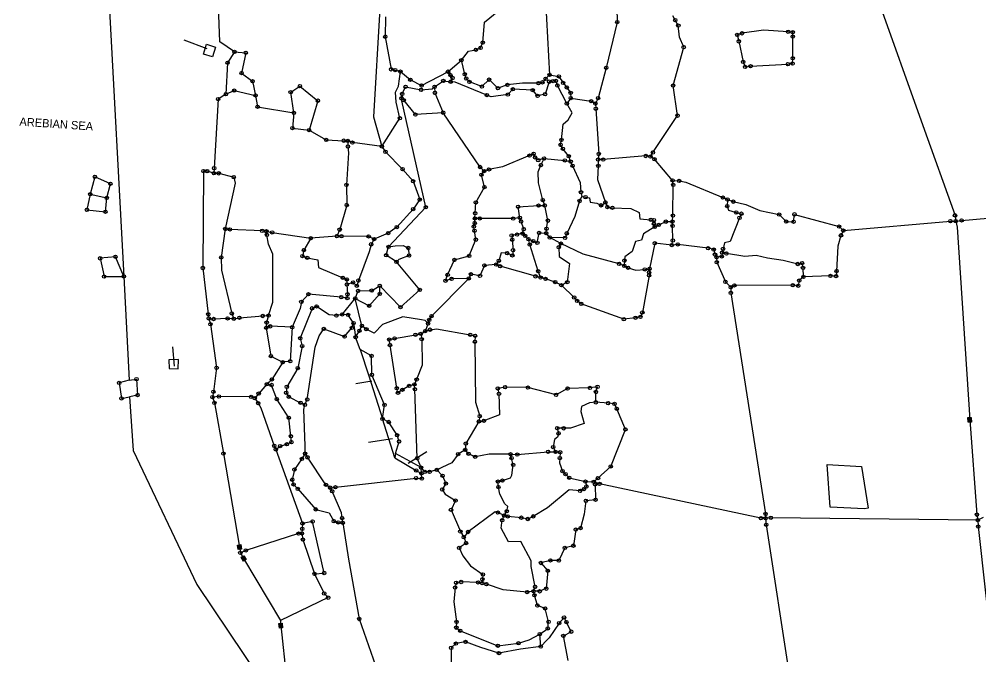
# Model space of a CAD drawing. Header units: metres. Extents: x 260291 to 263275, y 2164777 to 2168005.
# Drawn here: x 260291 to 261724, y 2165264 to 2166214 of the extents above; entities that cross this region are included whole.
import ezdxf

# ---------------------------------------------------------------- set-up
doc = ezdxf.new("R2010")
doc.units = ezdxf.units.M
for name, color, linetype in [('POLY_PARCEL', 6, 'Continuous'), ('SYM_STONE', 1, 'Continuous'), ('TEXT_MAPOUT', 7, 'Continuous'), ('V_BOUND_LINE', 7, 'Continuous')]:
    doc.layers.add(name, color=color, linetype=linetype)
doc.dimstyles.get("Standard").update_dxf_attribs({"dimtxt": 0.18, "dimasz": 0.18, "dimexe": 0.18, "dimexo": 0.0625, "dimgap": 0.09, "dimtad": 0, "dimtih": 1, "dimtoh": 1, "dimdec": 4, "dimzin": 0, "dimdsep": 46, "dimtxsty": 'Standard', "dimcen": 0.09, "dimadec": 0, "dimazin": 0, "dimtfac": 1, "dimtdec": 4, "dimtofl": 0, "dimtmove": 0, "dimatfit": 3, "dimfxl": 1, "dimtolj": 1, "dimtzin": 0, "dimarcsym": 0})

msp = doc.modelspace()

# ---------------------------------------------------------------- hatches: boundary and pattern name
for points in [[(261705.2, 2165613.5), (261710, 2165613.8), (261709.5, 2165620.7), (261704.7, 2165620.3)], [(260617.4, 2165423.8), (260622.1, 2165424.5), (260621.1, 2165431.3), (260616.4, 2165430.6)], [(260625.1, 2165406.4), (260629.2, 2165408.8), (260625.6, 2165414.7), (260621.6, 2165412.3)], [(260678.7, 2165306.9), (260683.4, 2165307.4), (260682.7, 2165314.2), (260678, 2165313.7)]]:
    msp.add_hatch(color=256).paths.add_polyline_path(points)

# ---------------------------------------------------------------- linework, layer by layer
for points in [[(261709.5, 2165620.7), (261710, 2165613.8), (261705.2, 2165613.5), (261704.7, 2165620.3)], [(260621.1, 2165431.3), (260622.1, 2165424.5), (260617.4, 2165423.8), (260616.4, 2165430.6)], [(260625.6, 2165414.7), (260629.2, 2165408.8), (260625.1, 2165406.4), (260621.6, 2165412.3)], [(260682.7, 2165314.2), (260683.4, 2165307.4), (260678.7, 2165306.9), (260678, 2165313.7)]]:
    msp.add_lwpolyline(points, close=True)
at = {"layer": 'POLY_PARCEL'}
for p, q in [((260589.8, 2166179.9), (260585, 2166316.9)), ((261075, 2166242.8), (261081.3, 2166130.7)), ((261568.8, 2166247.7), (261637.6, 2166055.3)), ((260828.3, 2166229.1), (260818.8, 2166068.4)), ((260984.5, 2166209.5), (261018.9, 2166237.7)), ((261181.7, 2166230.5), (261182.2, 2166209.5)), ((260836.7, 2166217.3), (260836.4, 2166187.7)), ((261268.6, 2166212.3), (261265.1, 2166218.6)), ((260981.7, 2166178.9), (260984.5, 2166209.5)), ((261182.2, 2166209.5), (261165.8, 2166141.5)), ((261273.1, 2166204.2), (261268.6, 2166212.3)), ((261274.8, 2166187.2), (261273.1, 2166204.2)), ((260836.4, 2166187.7), (260845.1, 2166139.1)), ((261281.1, 2166172.1), (261274.8, 2166187.2)), ((261368.1, 2166192.7), (261360.9, 2166190.3)), ((261360.9, 2166190.3), (261363.3, 2166180.8)), ((261399.8, 2166197.5), (261368.1, 2166192.7)), ((261436.8, 2166195.1), (261399.8, 2166197.5)), ((261443.7, 2166194.3), (261436.8, 2166195.1)), ((261443.6, 2166187.8), (261443.7, 2166194.3)), ((261443.6, 2166155.6), (261443.6, 2166187.8)), ((260565.8, 2166161.6), (260569.9, 2166176.5)), ((260569.9, 2166176.5), (260583.6, 2166172.2)), ((260583.6, 2166172.2), (260579.1, 2166157.7)), ((260611.8, 2166165), (260589.8, 2166179.9)), ((260971.5, 2166168.3), (260978.5, 2166171.1)), ((260978.5, 2166171.1), (260981.7, 2166178.9)), ((261265.3, 2166114.8), (261281.1, 2166172.1)), ((261363.3, 2166180.8), (261369.7, 2166150.1)), ((260579.1, 2166157.7), (260565.8, 2166161.6)), ((260611.8, 2166165), (260601.5, 2166148.9)), ((260611.8, 2166165), (260628.6, 2166163.8)), ((260628.6, 2166163.8), (260622.3, 2166133.5)), ((260949.8, 2166152.6), (260960.6, 2166165.9)), ((260960.6, 2166165.9), (260971.5, 2166168.3)), ((260601.5, 2166148.9), (260599, 2166102.1)), ((260929.9, 2166135.6), (260949.8, 2166152.6)), ((260954.9, 2166131.8), (260949.8, 2166152.6)), ((261369.7, 2166150.1), (261372.6, 2166142.6)), ((261372.6, 2166142.6), (261380.9, 2166143.6)), ((261380.9, 2166143.6), (261436.5, 2166146.8)), ((261436.5, 2166146.8), (261443.4, 2166147.6)), ((261443.4, 2166147.6), (261443.6, 2166155.6)), ((260622.3, 2166133.5), (260638.8, 2166121.3)), ((260845.1, 2166139.1), (260851.3, 2166137.9)), ((260851.3, 2166137.9), (260858.9, 2166135.8)), ((260856.4, 2166113.8), (260858.9, 2166135.8)), ((260858.9, 2166135.8), (260873.8, 2166123.6)), ((260890.6, 2166115), (260929.9, 2166135.6)), ((260933.5, 2166130.6), (260929.9, 2166135.6)), ((260936.7, 2166126.2), (260933.5, 2166130.6)), ((260957.1, 2166125.4), (260954.9, 2166131.8)), ((261081.3, 2166130.7), (261075.3, 2166124.9)), ((261081.3, 2166130.7), (261095.2, 2166128.5)), ((261095.2, 2166128.5), (261101.4, 2166118.8)), ((261165.8, 2166141.5), (261153.6, 2166096.2)), ((260638.8, 2166121.3), (260643.2, 2166100.2)), ((260695.5, 2166104.9), (260709.3, 2166114)), ((260709.3, 2166114), (260736.1, 2166092.4)), ((260851.6, 2166104.9), (260856.4, 2166113.8)), ((260873.8, 2166123.6), (260890.6, 2166115)), ((260910, 2166113), (260923, 2166121.9)), ((260923, 2166121.9), (260933.9, 2166120.7)), ((260933.9, 2166120.7), (260936.7, 2166126.2)), ((260940.8, 2166119.8), (260933.9, 2166120.7)), ((260987.9, 2166100.8), (260940.8, 2166119.8)), ((260961.9, 2166120.4), (260957.1, 2166125.4)), ((260980.4, 2166113.4), (260961.9, 2166120.4)), ((260991.2, 2166123.7), (260980.4, 2166113.4)), ((261004.4, 2166110.9), (260991.2, 2166123.7)), ((261018.4, 2166115.9), (261004.4, 2166110.9)), ((261040.8, 2166118.4), (261018.4, 2166115.9)), ((261064.6, 2166118.5), (261040.8, 2166118.4)), ((261070.5, 2166119.7), (261064.6, 2166118.5)), ((261075.3, 2166124.9), (261070.5, 2166119.7)), ((261080.7, 2166120.7), (261074.5, 2166102.1)), ((261086.6, 2166121.6), (261080.7, 2166120.7)), ((261090.8, 2166121.8), (261086.6, 2166121.6)), ((261093, 2166115), (261090.8, 2166121.8)), ((261107, 2166088), (261093, 2166115)), ((261101.4, 2166118.8), (261106.9, 2166112.1)), ((261272.1, 2166070.1), (261265.3, 2166114.8)), ((260599, 2166102.1), (260587.3, 2166094.8)), ((260599, 2166102.1), (260611.4, 2166107.4)), ((260611.4, 2166107.4), (260643.2, 2166100.2)), ((260643.2, 2166100.2), (260646.3, 2166083.3)), ((260700.3, 2166074.2), (260695.5, 2166104.9)), ((260852.9, 2166090.3), (260851.6, 2166104.9)), ((260860.5, 2166095.9), (260861.6, 2166102.5)), ((260861.6, 2166102.5), (260866.8, 2166113.2)), ((260862.8, 2166096.3), (260861.6, 2166102.5)), ((260866.8, 2166113.2), (260889.8, 2166108.5)), ((260889.8, 2166108.5), (260906.3, 2166110.1)), ((260906.3, 2166110.1), (260910, 2166113)), ((260910, 2166113), (260910.5, 2166104.1)), ((260910.5, 2166104.1), (260922.7, 2166074.5)), ((260994.2, 2166098.3), (260987.9, 2166100.8)), ((261019.1, 2166101.4), (260994.2, 2166098.3)), ((261026.6, 2166109.4), (261019.1, 2166101.4)), ((261056.1, 2166107.9), (261026.6, 2166109.4)), ((261063.5, 2166099.4), (261056.1, 2166107.9)), ((261074.5, 2166102.1), (261063.5, 2166099.4)), ((261106.9, 2166112.1), (261112.7, 2166104)), ((261112.7, 2166104), (261112.8, 2166096.3)), ((260587.3, 2166094.8), (260581.5, 2165991.9)), ((260736.1, 2166092.4), (260722.9, 2166048.6)), ((260858.2, 2166066.2), (260852.9, 2166090.3)), ((260861.1, 2166093.4), (260860.5, 2166095.9)), ((260861.3, 2166092.4), (260861.1, 2166093.4)), ((260896.8, 2165933.6), (260861.3, 2166092.4)), ((260862.8, 2166095.9), (260862.8, 2166096.3)), ((260863.9, 2166093), (260862.8, 2166095.9)), ((260881.3, 2166071.6), (260863.9, 2166093)), ((261112.8, 2166096.3), (261107, 2166088)), ((261114.8, 2166074.5), (261107, 2166088)), ((261112.8, 2166096.3), (261143.3, 2166091.5)), ((261143.3, 2166091.5), (261149.6, 2166088.2)), ((261153.6, 2166096.2), (261149.6, 2166088.2)), ((261149.6, 2166088.2), (261150.2, 2166080.3)), ((260646.3, 2166083.3), (260700.3, 2166074.2)), ((260700.3, 2166074.2), (260698.1, 2166051.6)), ((260922.7, 2166074.5), (260881.3, 2166071.6)), ((260977.7, 2165993.6), (260922.7, 2166074.5)), ((261109.2, 2166064), (261114.8, 2166074.5)), ((261150.2, 2166080.3), (261154.5, 2166013)), ((260818.8, 2166068.4), (260831.3, 2166024.3)), ((260831.3, 2166024.3), (260858.2, 2166066.2)), ((261098.9, 2166033.9), (261101.5, 2166057.6)), ((261101.5, 2166057.6), (261109.2, 2166064)), ((261235.3, 2166015.2), (261272.1, 2166070.1)), ((260698.1, 2166051.6), (260722.9, 2166048.6)), ((260722.9, 2166048.6), (260748.5, 2166034)), ((261637.6, 2166055.3), (261685.4, 2165921.6)), ((260748.5, 2166034), (260774.6, 2166032.8)), ((260774.6, 2166032.8), (260780.6, 2166032.5)), ((260787.5, 2166029.9), (260780.6, 2166032.5)), ((260780.6, 2166032.5), (260780.8, 2166024.1)), ((260831.3, 2166024.3), (260787.5, 2166029.9)), ((261097.6, 2166026.6), (261098.9, 2166033.9)), ((260781.8, 2166014.6), (260778.6, 2165967)), ((260780.8, 2166024.1), (260781.8, 2166014.6)), ((260831.3, 2166024.3), (260836.8, 2166016.2)), ((260836.8, 2166016.2), (260862.2, 2165990.4)), ((261057.4, 2166013.4), (261051.6, 2166010.6)), ((261059.7, 2166007.9), (261057.4, 2166013.4)), ((261101.1, 2166020.8), (261097.6, 2166026.6)), ((261109.8, 2166009.6), (261101.1, 2166020.8)), ((261231.5, 2166009.1), (261235.3, 2166015.2)), ((261051.6, 2166010.6), (261011.2, 2165994)), ((261064.3, 2166003.8), (261059.7, 2166007.9)), ((261073, 2166006.3), (261064.3, 2166003.8)), ((261068.3, 2165996.4), (261073, 2166006.3)), ((261073, 2166006.3), (261104, 2166003.5)), ((261104, 2166003.5), (261112.7, 2166001.7)), ((261112.7, 2166001.7), (261109.8, 2166009.6)), ((261112.7, 2166001.7), (261115.5, 2165995.4)), ((261154.5, 2166013), (261153.7, 2166004.7)), ((261161.3, 2166004.6), (261153.7, 2166004.7)), ((261153.7, 2166004.7), (261153.9, 2165995.2)), ((261224.5, 2166010), (261161.3, 2166004.6)), ((261231.5, 2166009.1), (261224.5, 2166010)), ((261237.6, 2166005.2), (261231.5, 2166009.1)), ((261264.5, 2165973.7), (261237.6, 2166005.2)), ((260565.4, 2165987.5), (260564.6, 2165843.2)), ((260571.2, 2165987.4), (260565.4, 2165987.5)), ((260581.1, 2165984.3), (260571.2, 2165987.4)), ((260581.5, 2165991.9), (260581.1, 2165984.3)), ((260862.2, 2165990.4), (260877.9, 2165972.4)), ((260983.6, 2165987.6), (260977.7, 2165993.6)), ((260979.7, 2165982), (260983.6, 2165987.6)), ((260991, 2165990), (260983.6, 2165987.6)), ((261011.2, 2165994), (260991, 2165990)), ((261064.3, 2165986.3), (261068.3, 2165996.4)), ((261065, 2165970.1), (261064.3, 2165986.3)), ((261115.5, 2165995.4), (261126.8, 2165970.4)), ((261153.9, 2165995.2), (261152.8, 2165975)), ((260403.8, 2165979), (260396.9, 2165953)), ((260426.9, 2165968.6), (260403.8, 2165979)), ((260581.1, 2165984.3), (260588.2, 2165984.2)), ((260588.2, 2165984.2), (260610.6, 2165978.5)), ((260610.6, 2165978.5), (260612.6, 2165969.5)), ((260877.9, 2165972.4), (260887.9, 2165945)), ((260984.1, 2165963.7), (260979.7, 2165982)), ((261126.8, 2165970.4), (261128.1, 2165956)), ((261152.8, 2165975), (261164.4, 2165940.7)), ((261264.5, 2165973.7), (261274.3, 2165972.9)), ((261265.5, 2165966.9), (261264.5, 2165973.7)), ((261274.3, 2165972.9), (261284.1, 2165971.2)), ((261284.1, 2165971.2), (261339.6, 2165948)), ((260421.4, 2165947.6), (260426.9, 2165968.6)), ((260612.6, 2165969.5), (260598.1, 2165901.3)), ((260778.6, 2165967), (260779.1, 2165937)), ((260971.4, 2165940.8), (260984.1, 2165963.7)), ((261071.1, 2165944.4), (261065, 2165970.1)), ((261128.1, 2165956), (261129.3, 2165949.7)), ((261265.1, 2165921.3), (261265.5, 2165966.9)), ((260396.9, 2165953), (260391.8, 2165929.8)), ((260396.9, 2165953), (260421.4, 2165947.6)), ((260419.4, 2165926.9), (260421.4, 2165947.6)), ((260887.9, 2165945), (260878, 2165931)), ((261074, 2165936.3), (261071.1, 2165944.4)), ((261126, 2165943), (261119.1, 2165920.1)), ((261129.3, 2165949.7), (261126, 2165943)), ((261129.3, 2165949.7), (261134.8, 2165948.7)), ((261134.8, 2165948.7), (261140.7, 2165947.8)), ((261140.7, 2165947.8), (261141.6, 2165941.2)), ((261339.6, 2165948), (261346.4, 2165945.2)), ((261346.4, 2165945.2), (261346, 2165935.4)), ((261346.4, 2165945.2), (261355, 2165942)), ((261355, 2165942), (261373.9, 2165937.7)), ((260391.8, 2165929.8), (260419.4, 2165926.9)), ((260779.1, 2165937), (260768.5, 2165900.3)), ((260841.4, 2165874.6), (260896.8, 2165933.6)), ((260878, 2165931), (260853.7, 2165904.1)), ((260970.4, 2165924.7), (260971.4, 2165940.8)), ((261034.3, 2165934.4), (261064.9, 2165936.2)), ((261037, 2165918), (261034.3, 2165934.4)), ((261064.9, 2165936.2), (261074, 2165936.3)), ((261078.8, 2165913.7), (261074, 2165936.3)), ((261141.6, 2165941.2), (261151.5, 2165939.5)), ((261151.5, 2165939.5), (261158, 2165936.5)), ((261158, 2165936.5), (261164.4, 2165940.7)), ((261164.4, 2165940.7), (261167.4, 2165934)), ((261167.4, 2165934), (261174.8, 2165933)), ((261174.8, 2165933), (261202.3, 2165931.8)), ((261202.3, 2165931.8), (261214.9, 2165925.7)), ((261346, 2165935.4), (261347.8, 2165929.2)), ((261347.8, 2165929.2), (261359.4, 2165925.8)), ((261373.9, 2165937.7), (261394.6, 2165928.6)), ((261394.6, 2165928.6), (261423.4, 2165922.7)), ((260969.8, 2165910.2), (260970, 2165917)), ((260970, 2165917), (260970.4, 2165924.7)), ((260977.2, 2165917.1), (260970, 2165917)), ((261027, 2165916.8), (260977.2, 2165917.1)), ((261037, 2165918), (261027, 2165916.8)), ((261038.8, 2165912.4), (261037, 2165918)), ((261076.7, 2165901.7), (261078.8, 2165913.7)), ((261119.1, 2165920.1), (261106.9, 2165894.8)), ((261214.9, 2165925.7), (261216, 2165916.6)), ((261216, 2165916.6), (261232, 2165915)), ((261232, 2165915), (261236.8, 2165914.4)), ((261236.8, 2165914.4), (261236.7, 2165909.1)), ((261264.3, 2165912.2), (261265.1, 2165921.3)), ((261364.3, 2165917.9), (261350.3, 2165882.4)), ((261359.4, 2165925.8), (261367.2, 2165924.1)), ((261367.2, 2165924.1), (261364.3, 2165917.9)), ((261423.4, 2165922.7), (261433.9, 2165912.3)), ((261444.8, 2165912.1), (261446.2, 2165923.1)), ((261446.2, 2165923.1), (261512.6, 2165904.9)), ((261519, 2165898.9), (261678.5, 2165912.9)), ((261678.5, 2165912.9), (261686.5, 2165912.9)), ((261685.4, 2165921.6), (261686.5, 2165912.9)), ((261686.5, 2165912.9), (261695.3, 2165914.1)), ((261686.5, 2165912.9), (261688.5, 2165904.2)), ((261695.3, 2165914.1), (261839.8, 2165926.9)), ((260598.1, 2165901.3), (260592, 2165859)), ((260605, 2165900.6), (260598.1, 2165901.3)), ((260653, 2165898.5), (260605, 2165900.6)), ((260768.5, 2165900.3), (260764.5, 2165890.6)), ((260853.7, 2165904.1), (260840.9, 2165895.2)), ((260968.4, 2165904.8), (260969.8, 2165910.2)), ((260969.4, 2165898.6), (260968.4, 2165904.8)), ((260971.4, 2165885.4), (260969.4, 2165898.6)), ((261042.8, 2165901), (261038.8, 2165912.4)), ((261041, 2165894.4), (261042.8, 2165901)), ((261076.3, 2165894.9), (261076.7, 2165901.7)), ((261238, 2165904.4), (261221.4, 2165894.3)), ((261236.7, 2165909.1), (261238, 2165904.4)), ((261238, 2165904.4), (261243.9, 2165907.4)), ((261243.9, 2165907.4), (261254.5, 2165912.2)), ((261254.5, 2165912.2), (261264.3, 2165912.2)), ((261264.5, 2165905.9), (261264.3, 2165912.2)), ((261264.9, 2165884.1), (261264.5, 2165905.9)), ((261433.9, 2165912.3), (261444.8, 2165912.1)), ((261512.6, 2165904.9), (261519, 2165898.9)), ((261519, 2165898.9), (261515.5, 2165891.8)), ((261688.5, 2165904.2), (261707.3, 2165617.1)), ((260659.4, 2165897.8), (260653, 2165898.5)), ((260659.4, 2165897.8), (260661, 2165897.5)), ((260660.1, 2165892.5), (260659.4, 2165897.8)), ((260662.3, 2165878.9), (260660.1, 2165892.5)), ((260661, 2165897.5), (260667.9, 2165896.2)), ((260667.9, 2165896.2), (260725.4, 2165887.5)), ((260725.4, 2165887.5), (260715.2, 2165869.8)), ((260764.5, 2165890.6), (260725.4, 2165887.5)), ((260771.2, 2165890.4), (260764.5, 2165890.6)), ((260811.7, 2165890.2), (260771.2, 2165890.4)), ((260819.8, 2165886.2), (260811.7, 2165890.2)), ((260819.8, 2165886.2), (260815.4, 2165878.4)), ((260840.9, 2165895.2), (260819.8, 2165886.2)), ((260961.6, 2165861.2), (260971.4, 2165885.4)), ((261032.9, 2165892.9), (261024.8, 2165891.6)), ((261024.8, 2165891.6), (261025.7, 2165885.2)), ((261025.7, 2165885.2), (261026.8, 2165869.7)), ((261041, 2165894.4), (261032.9, 2165892.9)), ((261045, 2165891), (261041, 2165894.4)), ((261049.7, 2165886.1), (261045, 2165891)), ((261049.7, 2165886.1), (261056.9, 2165883.3)), ((261051.8, 2165878), (261049.7, 2165886.1)), ((261063, 2165880.5), (261065.6, 2165895.5)), ((261065.6, 2165895.5), (261076.3, 2165894.9)), ((261081.6, 2165888.6), (261076.3, 2165894.9)), ((261098.1, 2165879.6), (261081.6, 2165888.6)), ((261104.4, 2165888.1), (261081.6, 2165888.6)), ((261106.9, 2165894.8), (261104.4, 2165888.1)), ((261218.3, 2165884.5), (261209.1, 2165882.6)), ((261221.4, 2165894.3), (261218.3, 2165884.5)), ((261515.5, 2165891.8), (261510.6, 2165875.5)), ((260669, 2165863.7), (260662.3, 2165878.9)), ((260815.4, 2165878.4), (260812.4, 2165867.1)), ((260837.8, 2165862.1), (260841.4, 2165874.6)), ((260841.4, 2165874.6), (260851.1, 2165876.1)), ((260851.1, 2165876.1), (260863.1, 2165876.6)), ((260863.1, 2165876.6), (260870.7, 2165873)), ((260870.7, 2165873), (260872, 2165861.8)), ((261064.4, 2165838.3), (261051.8, 2165878)), ((261056.9, 2165883.3), (261063, 2165880.5)), ((261098.1, 2165879.6), (261094.9, 2165874)), ((261094.9, 2165874), (261095.6, 2165860.2)), ((261131.5, 2165864), (261098.1, 2165879.6)), ((261209.1, 2165882.6), (261204.2, 2165867.6)), ((261238, 2165880), (261230.3, 2165842)), ((261263.3, 2165877.3), (261238, 2165880)), ((261263.3, 2165877.3), (261264.9, 2165884.1)), ((261272.2, 2165878.3), (261263.3, 2165877.3)), ((261317.5, 2165872.6), (261272.2, 2165878.3)), ((261325.8, 2165870.6), (261317.5, 2165872.6)), ((261327.8, 2165863.1), (261325.8, 2165870.6)), ((261339.7, 2165871.7), (261338.3, 2165866.2)), ((261341.9, 2165880.6), (261339.7, 2165871.7)), ((261350.3, 2165882.4), (261341.9, 2165880.6)), ((261510.6, 2165875.5), (261508.9, 2165838.7)), ((260592, 2165859), (260592.6, 2165839.9)), ((260668.7, 2165792.5), (260669, 2165863.7)), ((260715.2, 2165869.8), (260713, 2165860.9)), ((260713, 2165860.9), (260720.3, 2165858.5)), ((260720.3, 2165858.5), (260736.1, 2165855.4)), ((260812.4, 2165867.1), (260796.4, 2165824.6)), ((260853.2, 2165852.4), (260837.8, 2165862.1)), ((260856.8, 2165855.7), (260853.2, 2165852.4)), ((260872, 2165861.8), (260856.8, 2165855.7)), ((260939.4, 2165855.2), (260961.6, 2165861.2)), ((261009.1, 2165865.9), (261005.7, 2165854)), ((261018, 2165865.3), (261009.1, 2165865.9)), ((261025.8, 2165861.9), (261018, 2165865.3)), ((261026.8, 2165869.7), (261025.8, 2165861.9)), ((261095.6, 2165860.2), (261110.8, 2165849.7)), ((261184.9, 2165849.4), (261131.5, 2165864)), ((261193.5, 2165859.6), (261192.8, 2165854.2)), ((261204.2, 2165867.6), (261193.5, 2165859.6)), ((261330.1, 2165859.2), (261327.8, 2165863.1)), ((261337.8, 2165860.5), (261330.1, 2165859.2)), ((261330.1, 2165859.2), (261330.3, 2165851.7)), ((261338.3, 2165866.2), (261337.8, 2165860.5)), ((261344.8, 2165864.8), (261338.3, 2165866.2)), ((261372.1, 2165860.1), (261344.8, 2165864.8)), ((261389.1, 2165861.8), (261372.1, 2165860.1)), ((261405.9, 2165857.9), (261389.1, 2165861.8)), ((261429.3, 2165854.4), (261405.9, 2165857.9)), ((260564.6, 2165843.2), (260572.6, 2165774.2)), ((260736.1, 2165855.4), (260737, 2165844.1)), ((260737, 2165844.1), (260773.1, 2165828.7)), ((260887.8, 2165810.5), (260853.2, 2165852.4)), ((260929.4, 2165833.1), (260939.4, 2165855.2)), ((260984.2, 2165847.1), (260977.6, 2165831.4)), ((261001.6, 2165848.2), (260984.2, 2165847.1)), ((261005.7, 2165854), (261001.6, 2165848.2)), ((261007.6, 2165845.7), (261001.6, 2165848.2)), ((261060.3, 2165830.8), (261007.6, 2165845.7)), ((261110.8, 2165849.7), (261107.7, 2165821.9)), ((261192.6, 2165846.4), (261184.9, 2165849.4)), ((261192.8, 2165854.2), (261192.6, 2165846.4)), ((261192.6, 2165846.4), (261198.3, 2165843.6)), ((261198.3, 2165843.6), (261210, 2165839.8)), ((261223.2, 2165841), (261228.8, 2165841.8)), ((261228.8, 2165841.8), (261230.3, 2165842)), ((261230.3, 2165842), (261229.6, 2165836.7)), ((261330.3, 2165851.7), (261343.3, 2165822.6)), ((261451, 2165849.1), (261429.3, 2165854.4)), ((261457.6, 2165850.5), (261451, 2165849.1)), ((261458.9, 2165843.3), (261457.6, 2165850.5)), ((261459.5, 2165829.9), (261458.9, 2165843.3)), ((260592.6, 2165839.9), (260607.7, 2165775.5)), ((260773.1, 2165828.7), (260779.1, 2165826.2)), ((260960.9, 2165827.6), (260905.5, 2165771.6)), ((260926.2, 2165824.2), (260929.4, 2165833.1)), ((260935.2, 2165827), (260926.2, 2165824.2)), ((260960.9, 2165827.6), (260935.2, 2165827)), ((260964, 2165833.8), (260960.9, 2165827.6)), ((260977.6, 2165831.4), (260964, 2165833.8)), ((261068, 2165828.9), (261060.3, 2165830.8)), ((261068, 2165828.9), (261064.4, 2165838.3)), ((261075.4, 2165826.9), (261068, 2165828.9)), ((261089.7, 2165822.2), (261075.4, 2165826.9)), ((261210, 2165839.8), (261223.2, 2165841)), ((261229.5, 2165832.2), (261219.5, 2165777.1)), ((261229.6, 2165836.7), (261229.5, 2165832.2)), ((261459.5, 2165829.9), (261453.3, 2165824.4)), ((261499.8, 2165831.4), (261459.5, 2165829.9)), ((261508.1, 2165831.2), (261499.8, 2165831.4)), ((261508.9, 2165838.7), (261508.1, 2165831.2)), ((260779.1, 2165826.2), (260779.3, 2165818.6)), ((260788.4, 2165821.6), (260779.3, 2165818.6)), ((260779.3, 2165818.6), (260780.2, 2165804.1)), ((260794, 2165816.8), (260788.4, 2165821.6)), ((260796.4, 2165824.6), (260794, 2165816.8)), ((260816.2, 2165809.6), (260828.2, 2165816.8)), ((260828.2, 2165804.5), (260828.2, 2165816.8)), ((260828.2, 2165816.8), (260859.1, 2165784.9)), ((261098.8, 2165817.5), (261089.7, 2165822.2)), ((261107.7, 2165821.9), (261098.8, 2165817.5)), ((261117.9, 2165799.2), (261098.8, 2165817.5)), ((261343.3, 2165822.6), (261351.2, 2165814.6)), ((261356.6, 2165817.2), (261351.2, 2165814.6)), ((261351.2, 2165814.6), (261351.4, 2165806.1)), ((261443.7, 2165817.5), (261356.6, 2165817.2)), ((261451.9, 2165816.8), (261443.7, 2165817.5)), ((261453.3, 2165824.4), (261451.9, 2165816.8)), ((260721.9, 2165804), (260711.4, 2165792.6)), ((260770.8, 2165799.7), (260721.9, 2165804)), ((260779.9, 2165798.3), (260770.8, 2165799.7)), ((260780.2, 2165804.1), (260779.9, 2165798.3)), ((260791.8, 2165797.9), (260796, 2165809.1)), ((260796, 2165809.1), (260816.2, 2165809.6)), ((260812.5, 2165786.9), (260828.2, 2165804.5)), ((260859.1, 2165784.9), (260887.8, 2165810.5)), ((261122.3, 2165794.1), (261117.9, 2165799.2)), ((261351.4, 2165806.1), (261403.1, 2165476.8)), ((260662.5, 2165772.3), (260668.7, 2165792.5)), ((260711.4, 2165792.6), (260709.5, 2165782.8)), ((260734.2, 2165785.9), (260727.4, 2165783.1)), ((260752.9, 2165773.5), (260734.2, 2165785.9)), ((260772.3, 2165774.1), (260791.8, 2165797.9)), ((260801.7, 2165757), (260791.8, 2165797.9)), ((260791.8, 2165797.9), (260812.5, 2165786.9)), ((261128.4, 2165789.8), (261122.3, 2165794.1)), ((261191.9, 2165766.8), (261128.4, 2165789.8)), ((260572.6, 2165774.2), (260573.5, 2165768.1)), ((260607.7, 2165775.5), (260610.8, 2165767.6)), ((260619.1, 2165769.1), (260653.9, 2165771.7)), ((260653.9, 2165771.7), (260662.5, 2165772.3)), ((260662.5, 2165772.3), (260659.7, 2165761.9)), ((260709.5, 2165782.8), (260697.7, 2165755)), ((260727.4, 2165783.1), (260709.8, 2165738.6)), ((260763.6, 2165772.3), (260752.9, 2165773.5)), ((260772.3, 2165774.1), (260763.6, 2165772.3)), ((260781.1, 2165773.3), (260772.3, 2165774.1)), ((260789.2, 2165761.1), (260781.1, 2165773.3)), ((260862.7, 2165770.2), (260832.5, 2165759.2)), ((260890.6, 2165766.1), (260862.7, 2165770.2)), ((260905.5, 2165771.6), (260901.9, 2165765.9)), ((261216.7, 2165770.3), (261209.3, 2165769)), ((261219.5, 2165777.1), (261216.7, 2165770.3)), ((260580.7, 2165767.2), (260573.5, 2165768.1)), ((260573.5, 2165768.1), (260575.9, 2165759.4)), ((260575.9, 2165759.4), (260585.2, 2165694.5)), ((260601.6, 2165768.1), (260580.7, 2165767.2)), ((260610.8, 2165767.6), (260601.6, 2165768.1)), ((260610.8, 2165767.6), (260619.1, 2165769.1)), ((260659.7, 2165761.9), (260659.1, 2165754.3)), ((260665, 2165756.3), (260659.1, 2165754.3)), ((260697.7, 2165755), (260665, 2165756.3)), ((260786.7, 2165753.9), (260789.2, 2165761.1)), ((260789.2, 2165761.1), (260790.2, 2165754.4)), ((260797.9, 2165749.8), (260801.7, 2165757)), ((260808.2, 2165752), (260801.7, 2165757)), ((260832.5, 2165759.2), (260819.8, 2165746.3)), ((260896, 2165764.9), (260890.6, 2165766.1)), ((260898.3, 2165762.5), (260896, 2165764.9)), ((260900.2, 2165760.5), (260896.1, 2165749.2)), ((260900.2, 2165760.5), (260898.3, 2165762.5)), ((260901.9, 2165765.9), (260900.2, 2165760.5)), ((261209.3, 2165769), (261191.9, 2165766.8)), ((260659.1, 2165754.3), (260666, 2165712)), ((260697.7, 2165755), (260694.8, 2165704.3)), ((260732, 2165725.5), (260737.9, 2165742)), ((260737.9, 2165742), (260744.7, 2165752.4)), ((260744.7, 2165752.4), (260775.8, 2165741.1)), ((260775.8, 2165741.1), (260786.7, 2165753.9)), ((260790.2, 2165754.4), (260792.3, 2165740.1)), ((260792.3, 2165740.1), (260797.9, 2165749.8)), ((260819.8, 2165746.3), (260808.2, 2165752)), ((260850.3, 2165738.3), (260881.5, 2165743.8)), ((260881.5, 2165743.8), (260889.2, 2165745)), ((260889.2, 2165745), (260896.1, 2165749.2)), ((260889.2, 2165745), (260890.7, 2165737)), ((260896.1, 2165749.2), (260903.1, 2165751.3)), ((260903.1, 2165751.3), (260913, 2165752.4)), ((260913, 2165752.4), (260963, 2165743.7)), ((260963, 2165743.7), (260970.2, 2165742.3)), ((260970.2, 2165742.3), (260970, 2165733.4)), ((260712.6, 2165726.9), (260706, 2165694.1)), ((260709.8, 2165738.6), (260712.6, 2165726.9)), ((260799.2, 2165722), (260792.3, 2165740.1)), ((260842.5, 2165736.5), (260850.3, 2165738.3)), ((260843.5, 2165728.3), (260842.5, 2165736.5)), ((260853.6, 2165664), (260843.5, 2165728.3)), ((260890.7, 2165737), (260891.4, 2165698.5)), ((260970, 2165733.4), (260970.8, 2165643.5)), ((260720.2, 2165647.3), (260732, 2165725.5)), ((260799.2, 2165722), (260811.8, 2165682.6)), ((260816, 2165712.2), (260799.2, 2165722)), ((260528.3, 2165707.1), (260513.8, 2165706.3)), ((260513.8, 2165706.3), (260514.2, 2165693.3)), ((260527.8, 2165692.8), (260528.3, 2165707.1)), ((260666, 2165712), (260683.7, 2165702.8)), ((260683.7, 2165702.8), (260667.6, 2165677.3)), ((260694.8, 2165704.3), (260683.7, 2165702.8)), ((260816.5, 2165684.1), (260816, 2165712.2)), ((260891.4, 2165698.5), (260883.2, 2165676.9)), ((260514.2, 2165693.3), (260527.8, 2165692.8)), ((260585.2, 2165694.5), (260580.3, 2165658.9)), ((260706, 2165694.1), (260689.8, 2165666.2)), ((260835.3, 2165639.2), (260816.5, 2165684.1)), ((260454.8, 2165676.1), (260465.8, 2165677.6)), ((260465.8, 2165677.6), (260467.4, 2165654)), ((260660, 2165670.1), (260647.8, 2165656.1)), ((260663.2, 2165673.1), (260660, 2165670.1)), ((260667.1, 2165668.9), (260660, 2165670.1)), ((260667.6, 2165677.3), (260663.2, 2165673.1)), ((260811.8, 2165682.6), (260832.3, 2165618.4)), ((260879.9, 2165669.8), (260872.1, 2165667.5)), ((260883.2, 2165676.9), (260879.9, 2165669.8)), ((260880.7, 2165662.5), (260879.9, 2165669.8)), ((260580.3, 2165658.9), (260578.9, 2165651)), ((260647.8, 2165656.1), (260642, 2165649.1)), ((260674.8, 2165647.9), (260667.1, 2165668.9)), ((260689.8, 2165666.2), (260688.8, 2165657.3)), ((260688.8, 2165657.3), (260692.6, 2165651.5)), ((260855.4, 2165657.4), (260853.6, 2165664)), ((260861.9, 2165661.9), (260855.4, 2165657.4)), ((260872.1, 2165667.5), (260861.9, 2165661.9)), ((260884.1, 2165559.9), (260880.7, 2165662.5)), ((261014.9, 2165665.7), (261004.1, 2165663.8)), ((261004.1, 2165663.8), (261005.9, 2165655.8)), ((261005.9, 2165655.8), (261006.9, 2165624.4)), ((261049, 2165665), (261014.9, 2165665.7)), ((261091, 2165654.3), (261049, 2165665)), ((261108.1, 2165663.7), (261091, 2165654.3)), ((261141.4, 2165664.6), (261108.1, 2165663.7)), ((261152.7, 2165666.2), (261141.4, 2165664.6)), ((261150.2, 2165643.1), (261150.3, 2165658.5)), ((261150.3, 2165658.5), (261152.7, 2165666.2)), ((260467.4, 2165654), (260455.2, 2165651.5)), ((260588.5, 2165651.8), (260578.9, 2165651)), ((260578.9, 2165651), (260581.8, 2165642.3)), ((260581.8, 2165642.3), (260595.3, 2165566.8)), ((260636.6, 2165651.2), (260588.5, 2165651.8)), ((260642, 2165649.1), (260636.6, 2165651.2)), ((260642, 2165649.1), (260647.2, 2165641.7)), ((260647.2, 2165641.7), (260650.9, 2165634.8)), ((260692.7, 2165620.1), (260674.8, 2165647.9)), ((260692.6, 2165651.5), (260710.1, 2165642.5)), ((260710.1, 2165642.5), (260716.7, 2165639.4)), ((260716.7, 2165639.4), (260720.2, 2165647.3)), ((260970.8, 2165643.5), (260977.3, 2165622.5)), ((261141, 2165642.5), (261128.7, 2165636.9)), ((261150.2, 2165643.1), (261141, 2165642.5)), ((261168.5, 2165641.9), (261150.2, 2165643.1)), ((261178, 2165640.7), (261168.5, 2165641.9)), ((261181.4, 2165633.6), (261178, 2165640.7)), ((260650.9, 2165634.8), (260671, 2165578.3)), ((260715.2, 2165632.5), (260716.7, 2165639.4)), ((260717.2, 2165578.4), (260715.2, 2165632.5)), ((260832.3, 2165618.4), (260835.3, 2165639.2)), ((261128.7, 2165636.9), (261127.7, 2165629.3)), ((261127.7, 2165629.3), (261132.9, 2165611.7)), ((261194.3, 2165602.8), (261181.4, 2165633.6)), ((260695.8, 2165592.6), (260692.7, 2165620.1)), ((260850.6, 2165560.3), (260832.3, 2165618.4)), ((260841.7, 2165613.8), (260832.3, 2165618.4)), ((260854.1, 2165594), (260841.7, 2165613.8)), ((260976.1, 2165614.7), (260956.5, 2165581.6)), ((260977.3, 2165622.5), (260976.1, 2165614.7)), ((260983.5, 2165615.6), (260976.1, 2165614.7)), ((261006.9, 2165624.4), (260983.5, 2165615.6)), ((261707.3, 2165617.1), (261718.1, 2165475.8)), ((261102.3, 2165604.4), (261092.8, 2165604.6)), ((261092.8, 2165604.6), (261094.7, 2165596.9)), ((261112.6, 2165604.7), (261102.3, 2165604.4)), ((261132.9, 2165611.7), (261112.6, 2165604.7)), ((261172.5, 2165547.6), (261194.3, 2165602.8)), ((260689.9, 2165580.7), (260696.6, 2165583.8)), ((260696.6, 2165583.8), (260695.8, 2165592.6)), ((260851.7, 2165566.9), (260857, 2165584.8)), ((260857, 2165584.8), (260854.1, 2165594)), ((261088.4, 2165587.8), (261086.6, 2165576.5)), ((261093, 2165591.4), (261088.4, 2165587.8)), ((261094.7, 2165596.9), (261093, 2165591.4)), ((260671, 2165578.3), (260673.3, 2165572.9)), ((260673.3, 2165572.9), (260679.8, 2165577.9)), ((260673.3, 2165572.9), (260712.9, 2165462.8)), ((260679.8, 2165577.9), (260689.9, 2165580.7)), ((260717, 2165566.8), (260717.2, 2165578.4)), ((260955.6, 2165572.2), (260945.1, 2165566.1)), ((260956.5, 2165581.6), (260955.6, 2165572.2)), ((260960.5, 2165566.6), (260955.6, 2165572.2)), ((261033.2, 2165565.2), (261079.1, 2165569.5)), ((261079.1, 2165569.5), (261090.2, 2165569.3)), ((261086.6, 2165576.5), (261090.2, 2165569.3)), ((261090.2, 2165569.3), (261097.1, 2165568.8)), ((260595.3, 2165566.8), (260619.3, 2165427.5)), ((260712.3, 2165558.8), (260701, 2165542.9)), ((260717, 2165566.8), (260712.3, 2165558.8)), ((260720.6, 2165561.2), (260717, 2165566.8)), ((260748.1, 2165520.4), (260720.6, 2165561.2)), ((260851.7, 2165566.9), (260850.6, 2165560.3)), ((260850.6, 2165560.3), (260882.5, 2165541.6)), ((260889.8, 2165545.9), (260851.7, 2165566.9)), ((260889.8, 2165545.9), (260884.1, 2165559.9)), ((260945.1, 2165566.1), (260935.5, 2165552.8)), ((260970.4, 2165562.1), (260960.5, 2165566.6)), ((260991.5, 2165565.8), (260970.4, 2165562.1)), ((261023.1, 2165565.7), (260991.5, 2165565.8)), ((261024.6, 2165560), (261023.1, 2165565.7)), ((261023.1, 2165565.7), (261033.2, 2165565.2)), ((261027.2, 2165549.8), (261024.6, 2165560)), ((261096.6, 2165560), (261096.2, 2165553.2)), ((261097.1, 2165568.8), (261096.6, 2165560)), ((260701, 2165542.9), (260697.8, 2165527.9)), ((260882.5, 2165541.6), (260890.3, 2165537.3)), ((260894.2, 2165540.8), (260889.8, 2165545.9)), ((260890.3, 2165537.3), (260889.8, 2165545.9)), ((260895.4, 2165539.4), (260894.2, 2165540.8)), ((260913.1, 2165542.5), (260902.6, 2165539.6)), ((260935.5, 2165552.8), (260913.1, 2165542.5)), ((260913.1, 2165542.5), (260921.8, 2165533.8)), ((261024.8, 2165534.7), (261027.2, 2165549.8)), ((261096.2, 2165553.2), (261100.5, 2165540.7)), ((261100.5, 2165540.7), (261105, 2165536.3)), ((261153.4, 2165530.2), (261172.5, 2165547.6)), ((261499.2, 2165487.2), (261495.1, 2165550.4)), ((261495.1, 2165550.4), (261546, 2165547.4)), ((261546, 2165547.4), (261555.9, 2165485.6)), ((260697.8, 2165527.9), (260699.9, 2165520.9)), ((260762.1, 2165516.7), (260882.4, 2165530.3)), ((260882.4, 2165530.3), (260890.8, 2165529.5)), ((260890.8, 2165529.5), (260890.3, 2165537.3)), ((260902.6, 2165539.6), (260895.4, 2165539.4)), ((260921.8, 2165533.8), (260926.9, 2165522)), ((261004.4, 2165525.1), (261011, 2165526.5)), ((261011, 2165526.5), (261023.1, 2165530.4)), ((261023.1, 2165530.4), (261024.8, 2165534.7)), ((261105, 2165536.3), (261110.6, 2165530.7)), ((261110.6, 2165530.7), (261134.6, 2165525.1)), ((261147, 2165524.5), (261153.4, 2165530.2)), ((260699.9, 2165520.9), (260706, 2165514.1)), ((260706, 2165514.1), (260732.9, 2165483.7)), ((260754.3, 2165516), (260748.1, 2165520.4)), ((260754.3, 2165516), (260762.1, 2165516.7)), ((260757.3, 2165510.7), (260754.3, 2165516)), ((260926.9, 2165522), (260921.3, 2165513.3)), ((260921.3, 2165513.3), (260925.5, 2165506.3)), ((261005.1, 2165516.9), (261004.4, 2165525.1)), ((261007.4, 2165506.4), (261005.1, 2165516.9)), ((261110.3, 2165512.8), (261078.2, 2165486)), ((261126.7, 2165511.3), (261110.3, 2165512.8)), ((261132.5, 2165513.9), (261126.7, 2165511.3)), ((261136.1, 2165517.7), (261132.5, 2165513.9)), ((261134.6, 2165525.1), (261136.1, 2165517.7)), ((261134.6, 2165525.1), (261147, 2165524.5)), ((261149.9, 2165523.6), (261147, 2165524.5)), ((261147, 2165524.5), (261149, 2165520.9)), ((261149, 2165520.9), (261149.9, 2165498)), ((261155.9, 2165521.6), (261149.9, 2165523.6)), ((261396.3, 2165470.5), (261155.9, 2165521.6)), ((260771.1, 2165478.3), (260757.3, 2165510.7)), ((260925.5, 2165506.3), (260941.1, 2165496.8)), ((261014.4, 2165492.1), (261007.4, 2165506.4)), ((261149.9, 2165498), (261135.4, 2165496.4)), ((260732.9, 2165483.7), (260753, 2165478.4)), ((260941.1, 2165496.8), (260934.4, 2165483.1)), ((260934.4, 2165483.1), (260948.3, 2165450.6)), ((261018.9, 2165487.9), (261014.4, 2165492.1)), ((261017.5, 2165480.9), (261018.9, 2165487.9)), ((261078.2, 2165486), (261057, 2165473.3)), ((261135.4, 2165496.4), (261132.8, 2165476.5)), ((261550.3, 2165484.6), (261499.2, 2165487.2)), ((261555.9, 2165485.6), (261550.3, 2165484.6)), ((260753, 2165478.4), (260759.6, 2165466.1)), ((260772.1, 2165470.7), (260771.1, 2165478.3)), ((260773.1, 2165463.8), (260772.1, 2165470.7)), ((261000.2, 2165479.9), (260959.9, 2165450)), ((261004.3, 2165478.9), (261000.2, 2165479.9)), ((261013.5, 2165474.4), (261004.3, 2165478.9)), ((261010.6, 2165467.5), (261013.5, 2165474.4)), ((261013.5, 2165474.4), (261014.4, 2165475.9)), ((261018.9, 2165473.2), (261013.5, 2165474.4)), ((261014.4, 2165475.9), (261017.5, 2165480.9)), ((261039.2, 2165471.3), (261018.9, 2165473.2)), ((261048.8, 2165469.3), (261039.2, 2165471.3)), ((261057, 2165473.3), (261048.8, 2165469.3)), ((261132.8, 2165476.5), (261127.5, 2165455.8)), ((261403.1, 2165470.5), (261396.3, 2165470.5)), ((261403.1, 2165476.8), (261403.1, 2165470.5)), ((261411, 2165471.2), (261403.1, 2165470.5)), ((261403.1, 2165470.5), (261404.1, 2165460.8)), ((261719.3, 2165467.8), (261411, 2165471.2)), ((261718.1, 2165475.8), (261719.3, 2165467.8)), ((261727.5, 2165471.5), (261719.3, 2165467.8)), ((260712.7, 2165454.7), (260712.3, 2165447.8)), ((260712.9, 2165462.8), (260712.7, 2165454.7)), ((260728.2, 2165465.6), (260712.9, 2165462.8)), ((260745.4, 2165388.9), (260728.2, 2165465.6)), ((260759.6, 2165466.1), (260766.5, 2165464.2)), ((260766.5, 2165464.2), (260773.1, 2165463.8)), ((260773.1, 2165463.8), (260781.9, 2165409.7)), ((261009, 2165455.9), (261010.6, 2165467.5)), ((261020.1, 2165435.1), (261009, 2165455.9)), ((261127.5, 2165455.8), (261120.3, 2165453.5)), ((261404.1, 2165460.8), (261439.8, 2165226.8)), ((261719.3, 2165467.8), (261720, 2165458)), ((261720, 2165458), (261741.7, 2165260.8)), ((260707.3, 2165447.6), (260628.7, 2165422.5)), ((260712.3, 2165447.8), (260707.3, 2165447.6)), ((260712.3, 2165447.8), (260713.8, 2165438.7)), ((260948.3, 2165450.6), (260953.3, 2165442.3)), ((260959.9, 2165450), (260953.3, 2165442.3)), ((260953.3, 2165442.3), (260956.9, 2165433.4)), ((261120.3, 2165453.5), (261116.7, 2165429.6)), ((260619.3, 2165427.5), (260620.5, 2165418.8)), ((260713.8, 2165438.7), (260731.2, 2165387.6)), ((260956.9, 2165433.4), (260946.6, 2165426.3)), ((260946.6, 2165426.3), (260952.2, 2165414.5)), ((261038.5, 2165436), (261020.1, 2165435.1)), ((261053.9, 2165407), (261038.5, 2165436)), ((261104, 2165426.2), (261094.9, 2165407.4)), ((261116.7, 2165429.6), (261104, 2165426.2)), ((260628.7, 2165422.5), (260620.5, 2165418.8)), ((260620.5, 2165418.8), (260625.4, 2165410.6)), ((260952.2, 2165414.5), (260963.3, 2165399.5)), ((260625.4, 2165410.6), (260680.3, 2165318.2)), ((260781.9, 2165409.7), (260797.6, 2165320.4)), ((260963.3, 2165399.5), (260981.9, 2165386.7)), ((261053.8, 2165398.8), (261053.9, 2165407)), ((261059.6, 2165368.3), (261053.8, 2165398.8)), ((261082.5, 2165407.7), (261068.4, 2165403.8)), ((261068.4, 2165403.8), (261078.5, 2165392.2)), ((261094.9, 2165407.4), (261082.5, 2165407.7)), ((260731.2, 2165387.6), (260745.4, 2165388.9)), ((260731.2, 2165387.6), (260745.4, 2165358.4)), ((260981.9, 2165386.7), (260981.2, 2165379.5)), ((261078.5, 2165392.2), (261076.3, 2165365.6)), ((260941.9, 2165374.4), (260940.5, 2165367.1)), ((260949.5, 2165375.5), (260941.9, 2165374.4)), ((260974.7, 2165374.9), (260949.5, 2165375.5)), ((260981, 2165373.8), (260974.7, 2165374.9)), ((260981.2, 2165379.5), (260981, 2165373.8)), ((260987.2, 2165372.3), (260981, 2165373.8)), ((261012.1, 2165363.6), (260987.2, 2165372.3)), ((260745.4, 2165358.4), (260751.4, 2165352.2)), ((260940.5, 2165367.1), (260938.6, 2165346)), ((261047.7, 2165360.5), (261012.1, 2165363.6)), ((261057.5, 2165361.8), (261047.7, 2165360.5)), ((261057.5, 2165361.8), (261059.6, 2165368.3)), ((261066.5, 2165361.6), (261057.5, 2165361.8)), ((261058.7, 2165355.7), (261057.5, 2165361.8)), ((261063.2, 2165340.5), (261058.7, 2165355.7)), ((261076.3, 2165365.6), (261066.5, 2165361.6)), ((260751.4, 2165352.2), (260680.3, 2165318.2)), ((260938.6, 2165346), (260942.7, 2165316)), ((261074.5, 2165336.1), (261063.2, 2165340.5)), ((261079.8, 2165316.2), (261074.5, 2165336.1)), ((260680.3, 2165318.2), (260680.7, 2165310.5)), ((260797.6, 2165320.4), (260831.5, 2165223.2)), ((260942.7, 2165316), (260942.3, 2165307.5)), ((261078.6, 2165306.4), (261079.8, 2165316.2)), ((261095.6, 2165314.3), (261080.6, 2165292.1)), ((261102.8, 2165322.7), (261095.6, 2165314.3)), ((261106.4, 2165315.8), (261102.8, 2165322.7)), ((261113.6, 2165301.5), (261106.4, 2165315.8)), ((260680.7, 2165310.5), (260695, 2165176.2)), ((260942.3, 2165307.5), (260948.2, 2165302.9)), ((260948.2, 2165302.9), (261004.3, 2165280.6)), ((261051.1, 2165289.6), (261066.7, 2165297.8)), ((261066.7, 2165297.8), (261078.6, 2165306.4)), ((261068.2, 2165279.4), (261066.7, 2165297.8)), ((261101.8, 2165295.2), (261113.6, 2165301.5)), ((260941.8, 2165283.7), (260934.6, 2165277.4)), ((260956.2, 2165286.2), (260941.8, 2165283.7)), ((260978.8, 2165278), (260956.2, 2165286.2)), ((261004.3, 2165280.6), (261035, 2165284.3)), ((261035, 2165284.3), (261051.1, 2165289.6)), ((261077.2, 2165289), (261068.2, 2165279.4)), ((261080.6, 2165292.1), (261077.2, 2165289)), ((261108.8, 2165258.7), (261101.8, 2165295.2)), ((260934.6, 2165277.4), (260934.6, 2165254.3)), ((261005.9, 2165269.6), (260978.8, 2165278)), ((261038, 2165275.7), (261005.9, 2165269.6)), ((261068.2, 2165279.4), (261038, 2165275.7))]:
    msp.add_line(p, q, dxfattribs=at)
at = {"layer": 'SYM_STONE'}
for centre in [(261268.6, 2166212.3), (261182.2, 2166209.5), (261273.1, 2166204.2), (260836.4, 2166187.7), (261360.9, 2166190.3), (261368.1, 2166192.7), (261436.8, 2166195.1), (261443.6, 2166187.8), (261443.7, 2166194.3), (260971.5, 2166168.3), (260978.5, 2166171.1), (260981.7, 2166178.9), (261281.1, 2166172.1), (261363.3, 2166180.8), (260611.8, 2166165), (260628.6, 2166163.8), (261443.6, 2166155.6), (260601.5, 2166148.9), (260949.8, 2166152.6), (261165.8, 2166141.5), (261369.7, 2166150.1), (261372.6, 2166142.6), (261380.9, 2166143.6), (261436.5, 2166146.8), (261443.4, 2166147.6), (260622.3, 2166133.5), (260845.1, 2166139.1), (260851.3, 2166137.9), (260858.9, 2166135.8), (260929.9, 2166135.6), (260933.5, 2166130.6), (260936.7, 2166126.2), (260954.9, 2166131.8), (260957.1, 2166125.4), (261081.3, 2166130.7), (261095.2, 2166128.5), (260638.8, 2166121.3), (260709.3, 2166114), (260866.8, 2166113.2), (260873.8, 2166123.6), (260890.6, 2166115), (260910, 2166113), (260923, 2166121.9), (260933.9, 2166120.7), (260961.9, 2166120.4), (260980.4, 2166113.4), (260991.2, 2166123.7), (261018.4, 2166115.9), (261064.6, 2166118.5), (261070.5, 2166119.7), (261075.3, 2166124.9), (261080.7, 2166120.7), (261086.6, 2166121.6), (261090.8, 2166121.8), (261093, 2166115), (261101.4, 2166118.8), (261106.9, 2166112.1), (261265.3, 2166114.8), (260599, 2166102.1), (260611.4, 2166107.4), (260643.2, 2166100.2), (260695.5, 2166104.9), (260861.6, 2166102.5), (260889.8, 2166108.5), (260910.5, 2166104.1), (260987.9, 2166100.8), (261004.4, 2166110.9), (261019.1, 2166101.4), (261026.6, 2166109.4), (261056.1, 2166107.9), (261063.5, 2166099.4), (261074.5, 2166102.1), (261112.7, 2166104), (260587.3, 2166094.8), (260646.3, 2166083.3), (260736.1, 2166092.4), (260860.5, 2166095.9), (260863.9, 2166093), (261107, 2166088), (261112.8, 2166096.3), (261143.3, 2166091.5), (261149.6, 2166088.2), (261153.6, 2166096.2), (260700.3, 2166074.2), (260881.3, 2166071.6), (260922.7, 2166074.5), (261150.2, 2166080.3), (261272.1, 2166070.1), (260858.2, 2166066.2), (260698.1, 2166051.6), (260722.9, 2166048.6), (260748.5, 2166034), (260774.6, 2166032.8), (260780.6, 2166032.5), (260787.5, 2166029.9), (261097.6, 2166026.6), (261098.9, 2166033.9), (260780.8, 2166024.1), (260831.3, 2166024.3), (260836.8, 2166016.2), (261057.4, 2166013.4), (261101.1, 2166020.8), (261154.5, 2166013), (261235.3, 2166015.2), (261051.6, 2166010.6), (261059.7, 2166007.9), (261064.3, 2166003.8), (261068.3, 2165996.4), (261073, 2166006.3), (261104, 2166003.5), (261109.8, 2166009.6), (261112.7, 2166001.7), (261153.7, 2166004.7), (261161.3, 2166004.6), (261224.5, 2166010), (261231.5, 2166009.1), (261237.6, 2166005.2), (260565.4, 2165987.5), (260571.2, 2165987.4), (260581.1, 2165984.3), (260581.5, 2165991.9), (260588.2, 2165984.2), (260862.2, 2165990.4), (260977.7, 2165993.6), (260983.6, 2165987.6), (260991, 2165990), (261115.5, 2165995.4), (261153.9, 2165995.2), (260403.8, 2165979), (260426.9, 2165968.6), (260610.6, 2165978.5), (260877.9, 2165972.4), (260979.7, 2165982), (261264.5, 2165973.7), (261274.3, 2165972.9), (260778.6, 2165967), (260984.1, 2165963.7), (261128.1, 2165956), (261265.5, 2165966.9), (260396.9, 2165953), (260421.4, 2165947.6), (260887.9, 2165945), (260971.4, 2165940.8), (261071.1, 2165944.4), (261126, 2165943), (261134.8, 2165948.7), (261164.4, 2165940.7), (261339.6, 2165948), (261346.4, 2165945.2), (261355, 2165942), (260391.8, 2165929.8), (260419.4, 2165926.9), (260779.1, 2165937), (260878, 2165931), (260896.8, 2165933.6), (260970.4, 2165924.7), (261034.3, 2165934.4), (261064.9, 2165936.2), (261074, 2165936.3), (261158, 2165936.5), (261167.4, 2165934), (261174.8, 2165933), (261346, 2165935.4), (261359.4, 2165925.8), (260970, 2165917), (260977.2, 2165917.1), (261027, 2165916.8), (261037, 2165918), (261038.8, 2165912.4), (261078.8, 2165913.7), (261232, 2165915), (261236.8, 2165914.4), (261254.5, 2165912.2), (261264.3, 2165912.2), (261265.1, 2165921.3), (261364.3, 2165917.9), (261367.2, 2165924.1), (261423.4, 2165922.7), (261433.9, 2165912.3), (261444.8, 2165912.1), (261446.2, 2165923.1), (261678.5, 2165912.9), (261685.4, 2165921.6), (261686.5, 2165912.9), (261695.3, 2165914.1), (260598.1, 2165901.3), (260605, 2165900.6), (260653, 2165898.5), (260659.4, 2165897.8), (260667.9, 2165896.2), (260768.5, 2165900.3), (260853.7, 2165904.1), (260968.4, 2165904.8), (260969.4, 2165898.6), (260969.8, 2165910.2), (261042.8, 2165901), (261076.7, 2165901.7), (261236.7, 2165909.1), (261238, 2165904.4), (261243.9, 2165907.4), (261264.5, 2165905.9), (261512.6, 2165904.9), (261519, 2165898.9), (260660.1, 2165892.5), (260725.4, 2165887.5), (260764.5, 2165890.6), (260771.2, 2165890.4), (260811.7, 2165890.2), (260819.8, 2165886.2), (260819.8, 2165886.2), (260819.8, 2165886.2), (260840.9, 2165895.2), (260971.4, 2165885.4), (261024.8, 2165891.6), (261025.7, 2165885.2), (261032.9, 2165892.9), (261041, 2165894.4), (261045, 2165891), (261049.7, 2165886.1), (261056.9, 2165883.3), (261065.6, 2165895.5), (261076.3, 2165894.9), (261081.6, 2165888.6), (261104.4, 2165888.1), (261106.9, 2165894.8), (261264.9, 2165884.1), (261515.5, 2165891.8), (260715.2, 2165869.8), (260815.4, 2165878.4), (260841.4, 2165874.6), (260870.7, 2165873), (261026.8, 2165869.7), (261051.8, 2165878), (261063, 2165880.5), (261094.9, 2165874), (261098.1, 2165879.6), (261238, 2165880), (261263.3, 2165877.3), (261272.2, 2165878.3), (261317.5, 2165872.6), (261325.8, 2165870.6), (261339.7, 2165871.7), (260411.6, 2165857.6), (260434.3, 2165860), (260592, 2165859), (260713, 2165860.9), (260720.3, 2165858.5), (260837.8, 2165862.1), (260872, 2165861.8), (260939.4, 2165855.2), (260961.6, 2165861.2), (261005.7, 2165854), (261018, 2165865.3), (261025.8, 2165861.9), (261192.8, 2165854.2), (261327.8, 2165863.1), (261330.1, 2165859.2), (261337.8, 2165860.5), (261338.3, 2165866.2), (261344.8, 2165864.8), (260564.6, 2165843.2), (260853.2, 2165852.4), (260984.2, 2165847.1), (261001.6, 2165848.2), (261007.6, 2165845.7), (261184.9, 2165849.4), (261192.6, 2165846.4), (261198.3, 2165843.6), (261223.2, 2165841), (261230.3, 2165842), (261330.3, 2165851.7), (261451, 2165849.1), (261457.6, 2165850.5), (261458.9, 2165843.3), (260417.5, 2165830.4), (260446.9, 2165830.7), (260773.1, 2165828.7), (260779.1, 2165826.2), (260796.4, 2165824.6), (260929.4, 2165833.1), (260935.2, 2165827), (260960.9, 2165827.6), (260964, 2165833.8), (260977.6, 2165831.4), (261060.3, 2165830.8), (261064.4, 2165838.3), (261068, 2165828.9), (261075.4, 2165826.9), (261229.5, 2165832.2), (261229.6, 2165836.7), (261459.5, 2165829.9), (261499.8, 2165831.4), (261508.1, 2165831.2), (261508.9, 2165838.7), (260779.3, 2165818.6), (260788.4, 2165821.6), (260794, 2165816.8), (260828.2, 2165816.8), (260887.8, 2165810.5), (260926.2, 2165824.2), (261089.7, 2165822.2), (261098.8, 2165817.5), (261107.7, 2165821.9), (261343.3, 2165822.6), (261351.2, 2165814.6), (261356.6, 2165817.2), (261443.7, 2165817.5), (261451.9, 2165816.8), (261453.3, 2165824.4), (260721.9, 2165804), (260770.8, 2165799.7), (260779.9, 2165798.3), (260780.2, 2165804.1), (260791.8, 2165797.9), (260796, 2165809.1), (260816.2, 2165809.6), (260828.2, 2165804.5), (261117.9, 2165799.2), (261351.4, 2165806.1), (260711.4, 2165792.6), (260727.4, 2165783.1), (260734.2, 2165785.9), (260812.5, 2165786.9), (260859.1, 2165784.9), (261122.3, 2165794.1), (261128.4, 2165789.8), (260572.6, 2165774.2), (260573.5, 2165768.1), (260580.7, 2165767.2), (260601.6, 2165768.1), (260607.7, 2165775.5), (260610.8, 2165767.6), (260619.1, 2165769.1), (260653.9, 2165771.7), (260662.5, 2165772.3), (260763.6, 2165772.3), (260772.3, 2165774.1), (260781.1, 2165773.3), (260905.5, 2165771.6), (261209.3, 2165769), (261216.7, 2165770.3), (261219.5, 2165777.1), (260575.9, 2165759.4), (260659.1, 2165754.3), (260659.7, 2165761.9), (260665, 2165756.3), (260697.7, 2165755), (260786.7, 2165753.9), (260789.2, 2165761.1), (260801.7, 2165757), (260900.2, 2165760.5), (260901.9, 2165765.9), (261191.9, 2165766.8), (260709.8, 2165738.6), (260744.7, 2165752.4), (260775.8, 2165741.1), (260792.3, 2165740.1), (260797.9, 2165749.8), (260808.2, 2165752), (260881.5, 2165743.8), (260889.2, 2165745), (260896.1, 2165749.2), (260903.1, 2165751.3), (260963, 2165743.7), (260970.2, 2165742.3), (260712.6, 2165726.9), (260842.5, 2165736.5), (260843.5, 2165728.3), (260850.3, 2165738.3), (260890.7, 2165737), (260970, 2165733.4), (260666, 2165712), (260816, 2165712.2), (260683.7, 2165702.8), (260694.8, 2165704.3), (260585.2, 2165694.5), (260706, 2165694.1), (260816.5, 2165684.1), (260439.9, 2165672), (260465.8, 2165677.6), (260660, 2165670.1), (260667.1, 2165668.9), (260667.6, 2165677.3), (260872.1, 2165667.5), (260879.9, 2165669.8), (260883.2, 2165676.9), (260467.4, 2165654), (260580.3, 2165658.9), (260647.8, 2165656.1), (260688.8, 2165657.3), (260689.8, 2165666.2), (260853.6, 2165664), (260855.4, 2165657.4), (260861.9, 2165661.9), (260880.7, 2165662.5), (261004.1, 2165663.8), (261005.9, 2165655.8), (261014.9, 2165665.7), (261049, 2165665), (261091, 2165654.3), (261108.1, 2165663.7), (261141.4, 2165664.6), (261150.3, 2165658.5), (261152.7, 2165666.2), (260443.4, 2165648.9), (260578.9, 2165651), (260581.8, 2165642.3), (260588.5, 2165651.8), (260636.6, 2165651.2), (260642, 2165649.1), (260647.2, 2165641.7), (260674.8, 2165647.9), (260692.6, 2165651.5), (260710.1, 2165642.5), (260716.7, 2165639.4), (260720.2, 2165647.3), (260835.3, 2165639.2), (261150.2, 2165643.1), (261168.5, 2165641.9), (261178, 2165640.7), (261181.4, 2165633.6), (260692.7, 2165620.1), (260832.3, 2165618.4), (260841.7, 2165613.8), (260976.1, 2165614.7), (260977.3, 2165622.5), (260983.5, 2165615.6), (261092.8, 2165604.6), (261094.7, 2165596.9), (261102.3, 2165604.4), (261194.3, 2165602.8), (260695.8, 2165592.6), (260696.6, 2165583.8), (260854.1, 2165594), (260857, 2165584.8), (260956.5, 2165581.6), (260595.3, 2165566.8), (260671, 2165578.3), (260673.3, 2165572.9), (260679.8, 2165577.9), (260689.9, 2165580.7), (260717, 2165566.8), (260955.6, 2165572.2), (260960.5, 2165566.6), (261079.1, 2165569.5), (261086.6, 2165576.5), (261090.2, 2165569.3), (261097.1, 2165568.8), (260712.3, 2165558.8), (260720.6, 2165561.2), (260884.1, 2165559.9), (260945.1, 2165566.1), (260970.4, 2165562.1), (261023.1, 2165565.7), (261024.6, 2165560), (261033.2, 2165565.2), (261096.6, 2165560), (260701, 2165542.9), (260882.5, 2165541.6), (260889.8, 2165545.9), (260889.8, 2165545.9), (260895.4, 2165539.4), (260902.6, 2165539.6), (260913.1, 2165542.5), (261027.2, 2165549.8), (261100.5, 2165540.7), (261172.5, 2165547.6), (260697.8, 2165527.9), (260882.4, 2165530.3), (260890.3, 2165537.3), (260890.8, 2165529.5), (260921.8, 2165533.8), (261004.4, 2165525.1), (261011, 2165526.5), (261105, 2165536.3), (261110.6, 2165530.7), (261134.6, 2165525.1), (261147, 2165524.5), (261147, 2165524.5), (261153.4, 2165530.2), (260699.9, 2165520.9), (260706, 2165514.1), (260748.1, 2165520.4), (260754.3, 2165516), (260757.3, 2165510.7), (260762.1, 2165516.7), (260921.3, 2165513.3), (260926.9, 2165522), (261005.1, 2165516.9), (261126.7, 2165511.3), (261132.5, 2165513.9), (261136.1, 2165517.7), (261149, 2165520.9), (261155.9, 2165521.6), (260941.1, 2165496.8), (261135.4, 2165496.4), (261149.9, 2165498), (260732.9, 2165483.7), (260934.4, 2165483.1), (261017.5, 2165480.9), (260772.1, 2165470.7), (261004.3, 2165478.9), (261010.6, 2165467.5), (261013.5, 2165474.4), (261018.9, 2165473.2), (261039.2, 2165471.3), (261048.8, 2165469.3), (261057, 2165473.3), (261396.3, 2165470.5), (261403.1, 2165476.8), (261403.1, 2165470.5), (261403.1, 2165470.5), (261411, 2165471.2), (261718.1, 2165475.8), (261719.3, 2165467.8), (261719.3, 2165467.8), (260712.7, 2165454.7), (260712.9, 2165462.8), (260728.2, 2165465.6), (260759.6, 2165466.1), (260766.5, 2165464.2), (260773.1, 2165463.8), (261120.3, 2165453.5), (261127.5, 2165455.8), (261404.1, 2165460.8), (261720, 2165458), (260707.3, 2165447.6), (260712.3, 2165447.8), (260713.8, 2165438.7), (260948.3, 2165450.6), (260953.3, 2165442.3), (260959.9, 2165450), (260946.6, 2165426.3), (260956.9, 2165433.4), (261104, 2165426.2), (261116.7, 2165429.6), (260620.5, 2165418.8), (260628.7, 2165422.5), (261068.4, 2165403.8), (261082.5, 2165407.7), (261094.9, 2165407.4), (260731.2, 2165387.6), (260745.4, 2165388.9), (260981.9, 2165386.7), (261078.5, 2165392.2), (260940.5, 2165367.1), (260941.9, 2165374.4), (260949.5, 2165375.5), (260974.7, 2165374.9), (260981, 2165373.8), (260981.2, 2165379.5), (260987.2, 2165372.3), (261059.6, 2165368.3), (260745.4, 2165358.4), (260751.4, 2165352.2), (261047.7, 2165360.5), (261057.5, 2165361.8), (261058.7, 2165355.7), (261066.5, 2165361.6), (261076.3, 2165365.6), (261063.2, 2165340.5), (261074.5, 2165336.1), (260797.6, 2165320.4), (260942.7, 2165316), (261079.8, 2165316.2), (261095.6, 2165314.3), (261102.8, 2165322.7), (261106.4, 2165315.8), (260942.3, 2165307.5), (260948.2, 2165302.9), (261066.7, 2165297.8), (261078.6, 2165306.4), (261101.8, 2165295.2), (261113.6, 2165301.5), (260941.8, 2165283.7), (260956.2, 2165286.2), (261004.3, 2165280.6), (261035, 2165284.3), (260934.6, 2165277.4), (261005.9, 2165269.6), (261068.2, 2165279.4)]:
    msp.add_circle(centre, 2.52, dxfattribs=at)
at = {"layer": 'V_BOUND_LINE'}
for p, q in [((260421.2, 2166308.1), (260446.9, 2165830.7)), ((260434.3, 2165860), (260411.6, 2165857.6)), ((260411.6, 2165857.6), (260417.5, 2165830.4)), ((260446.9, 2165830.7), (260434.3, 2165860)), ((260417.5, 2165830.4), (260446.9, 2165830.7)), ((260446.9, 2165830.7), (260454.8, 2165676.1)), ((260454.8, 2165676.1), (260439.9, 2165672)), ((260439.9, 2165672), (260443.4, 2165648.9)), ((260443.4, 2165648.9), (260455.2, 2165651.5)), ((260455.2, 2165651.5), (260460.7, 2165571.6)), ((260460.7, 2165571.6), (260555.7, 2165372)), ((260555.7, 2165372), (260666.5, 2165207.1))]:
    msp.add_line(p, q, dxfattribs=at)

# ---------------------------------------------------------------- texts
at = {"layer": 'TEXT_MAPOUT'}
msp.add_text('AREBIAN SEA', height=12.318, rotation=356.1587, dxfattribs=at).set_placement((260291, 2166055.3))

# ---------------------------------------------------------------- leaders
for points in [[(260536.3, 2166183.2), (260570.8, 2166170)], [(260519.6, 2165725.6), (260522, 2165697)], [(260792.7, 2165671), (260816.4, 2165674.9)], [(260811.5, 2165583.7), (260847.4, 2165589.1)], [(260898.4, 2165569.6), (260870.6, 2165552.2)]]:
    msp.add_leader(points, dimstyle='Standard', override={"dimtxt": 2.5, "dimasz": 2.5, "dimexe": 1.25, "dimexo": 0.625, "dimgap": 0.625, "dimtad": 1, "dimtih": 0, "dimtoh": 0, "dimzin": 8, "dimcen": 2.5, "dimtofl": 1})

doc.saveas('drawing.dxf')
